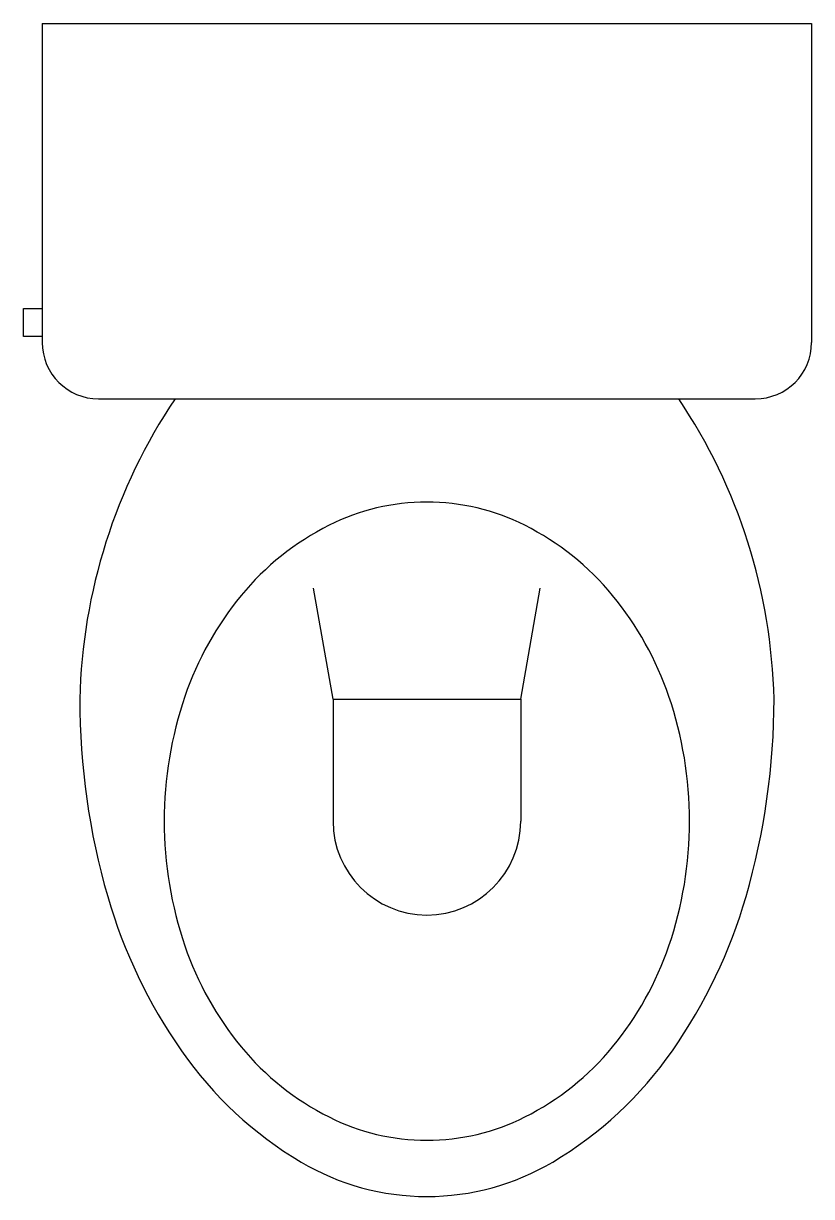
# Model space of a CAD drawing. Extents: x 1387.234 to 1387.654, y 4713.344 to 4713.969.
import ezdxf

# ---------------------------------------------------------------- set-up
doc = ezdxf.new("R2010")
doc.units = 0
doc.layers.get('0').update_dxf_attribs({"linetype": 'CONTINUOUS'})

msp = doc.modelspace()

# ---------------------------------------------------------------- linework, layer by layer
at = {"color": 0}
for p, q in [((1387.24364, 4713.96872), (1387.65364, 4713.96872)), ((1387.24364, 4713.96872), (1387.24364, 4713.79872)), ((1387.65364, 4713.96872), (1387.65364, 4713.79872)), ((1387.23364, 4713.80191), (1387.23364, 4713.81691)), ((1387.23364, 4713.81691), (1387.24364, 4713.81691)), ((1387.24364, 4713.80191), (1387.23364, 4713.80191)), ((1387.27364, 4713.76872), (1387.62364, 4713.76872)), ((1387.39864, 4713.60872), (1387.38822, 4713.66781)), ((1387.49864, 4713.60872), (1387.50906, 4713.66781)), ((1387.39864, 4713.60872), (1387.39864, 4713.54372)), ((1387.39864, 4713.60872), (1387.49864, 4713.60872)), ((1387.49864, 4713.60872), (1387.49864, 4713.54372))]:
    msp.add_line(p, q, dxfattribs=at)
msp.add_lwpolyline([(1387.44864, 4713.37372, 0.117036), (1387.50079, 4713.3861, 0.104338), (1387.54764, 4713.42351, 0.09029), (1387.57762, 4713.47726, 0.08237), (1387.58864, 4713.54372, 0.08237), (1387.57762, 4713.61018, 0.09029), (1387.54764, 4713.66393, 0.104338), (1387.50079, 4713.70134, 0.117036), (1387.44864, 4713.71372, 0.117036), (1387.39649, 4713.70134, 0.104338), (1387.34965, 4713.66393, 0.09029), (1387.31967, 4713.61018, 0.08237), (1387.30864, 4713.54372, 0.08237), (1387.31967, 4713.47726, 0.09029), (1387.34965, 4713.42351, 0.104338), (1387.39649, 4713.3861, 0.117036)], format="xyb", close=True, dxfattribs=at)
for points in [[(1387.26364, 4713.60872, 0.070489), (1387.27853, 4713.50364, 0.082176), (1387.31783, 4713.42134, 0.106863), (1387.3816, 4713.36211, 0.134681), (1387.44864, 4713.34372, 0.134681)], [(1387.44864, 4713.34372, 0.134681), (1387.51568, 4713.36211, 0.106863), (1387.57946, 4713.42134, 0.082176), (1387.61875, 4713.50364, 0.070489), (1387.63364, 4713.60872, 0.070489)]]:
    msp.add_lwpolyline(points, format="xyb", dxfattribs=at)
for centre, radius, start, end in [((1387.27364, 4713.79872), 0.03, 180, 270), ((1387.62364, 4713.79872), 0.03, 270, 0), ((1387.5631, 4713.60171), 0.29954, 146.11252, 178.65837), ((1387.33418, 4713.60171), 0.29954, 1.34163, 33.88748), ((1387.44864, 4713.54372), 0.05, 180, 0)]:
    msp.add_arc(centre, radius, start, end, dxfattribs=at)

doc.saveas('drawing.dxf')
